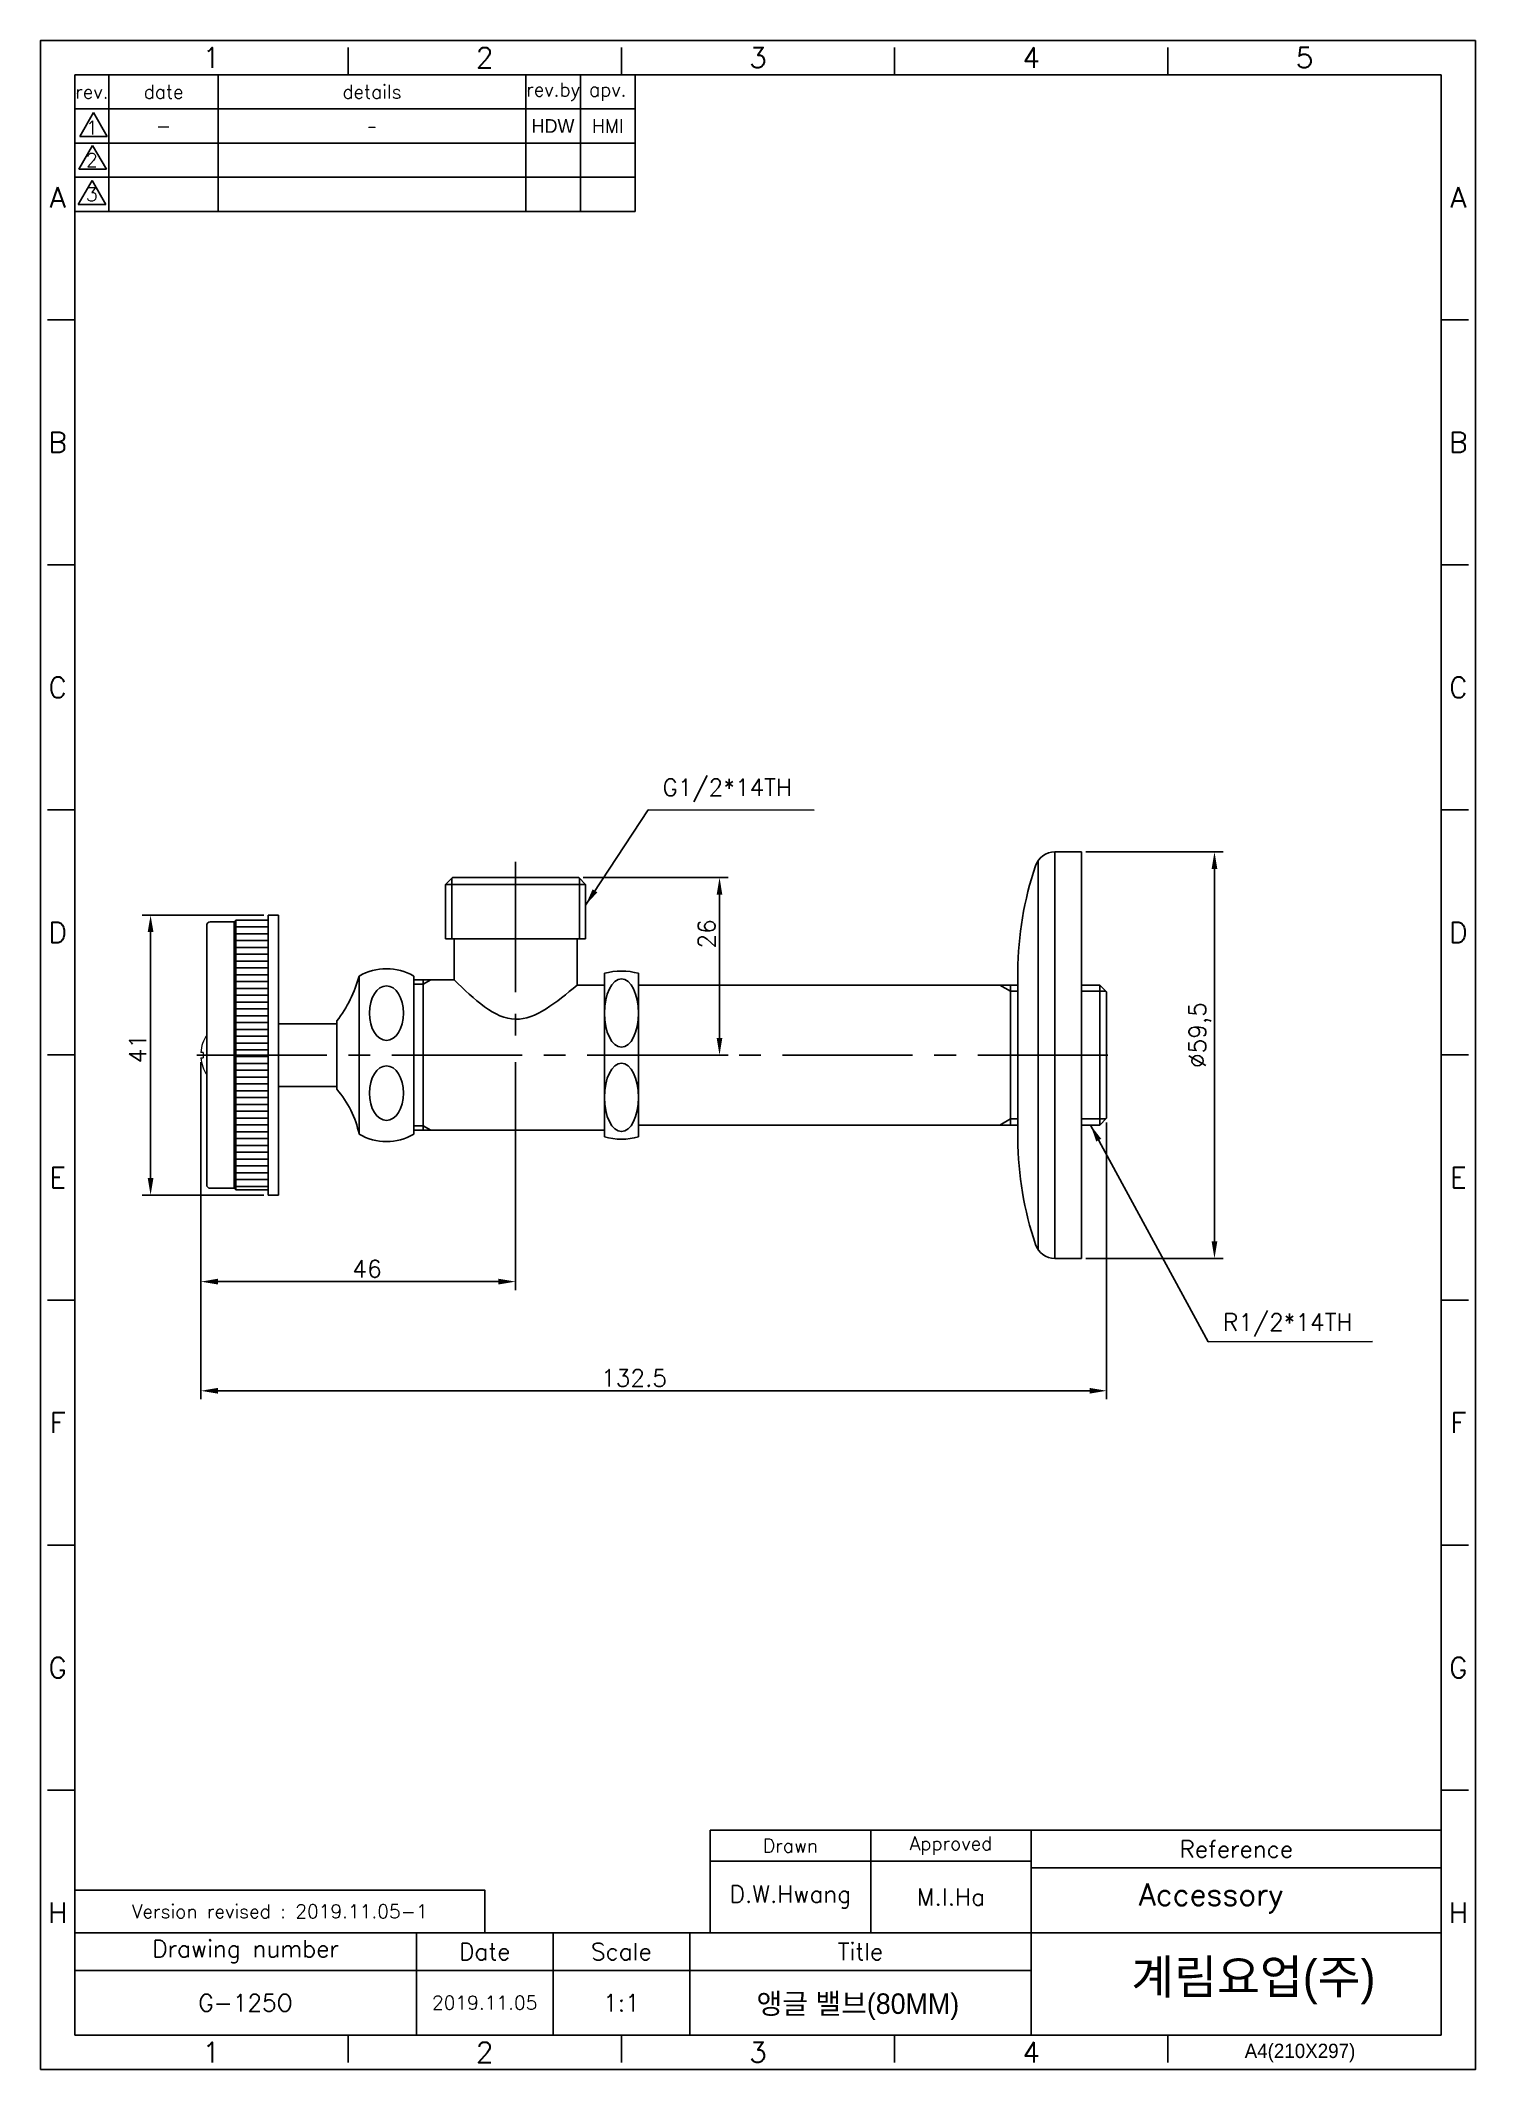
# Model space of a CAD drawing. Header units: inches. Extents: x 727 to 937, y 46 to 343.
import ezdxf

# ---------------------------------------------------------------- set-up
doc = ezdxf.new("R2010")
doc.units = ezdxf.units.IN
doc.header["$MEASUREMENT"] = 0
doc.linetypes.add('CENTER2', pattern=[28.575, 19.05, -3.175, 3.175, -3.175])
doc.linetypes.add('CENTERX2', pattern=[20.32, 12.7, -2.54, 2.54, -2.54])
doc.layers.get('Defpoints').update_dxf_attribs({"color": 3})
for name, color, linetype in [('5', 2, 'Continuous'), ('Cneter', 1, 'CENTER2'), ('DIM', 3, 'Continuous'), ('FORM', 7, 'Continuous'), ('TEXT', 2, 'Continuous'), ('윤곽선', 7, 'Continuous')]:
    doc.layers.add(name, color=color, linetype=linetype)
doc.styles.add('ROMANS', font='Gulim.ttf')
doc.styles.get("Standard").update_dxf_attribs({"font": 'romans.shx', "bigfont": 'whtgtxt.shx'})
doc.dimstyles.new('ISO-25', dxfattribs={"dimtxt": 2.5, "dimasz": 2.5, "dimexe": 1.25, "dimexo": 0.625, "dimtad": 1, "dimtxsty": 'Standard', "dimcen": 2.5, "dimadec": 0, "dimazin": 0, "dimtfac": 1, "dimtmove": 0, "dimatfit": 3, "dimfxl": 0, "dimarcsym": 0})

# ---------------------------------------------------------------- blocks, each defined once
blk = doc.blocks.new('*D55')
at = {"layer": 'Defpoints', "color": 0}
for p in [(760.11, 214.82), (742.89, 173.82), (760.11, 173.82)]:
    blk.add_point(p, dxfattribs=at)
at = {"layer": 'DIM', "color": 0, "lineweight": -2}
for p, q in [((759.48, 214.82), (741.64, 214.82)), ((742.89, 212.32), (742.89, 176.32)), ((759.48, 173.82), (741.64, 173.82))]:
    blk.add_line(p, q, dxfattribs=at)
at = {"layer": 'DIM', "color": 0}
for points in [[(742.47, 212.32), (743.31, 212.32), (742.89, 214.82)], [(742.47, 176.32), (743.31, 176.32), (742.89, 173.82)]]:
    blk.add_solid(points, dxfattribs=at)
at = {"layer": 'DIM', "color": 0, "insert": (741.01, 195.27), "char_height": 2.5, "attachment_point": 5, "rotation": 90}
blk.add_mtext('41', dxfattribs=at)
blk = doc.blocks.new('*D56')
at = {"layer": 'Defpoints', "color": 0}
for p in [(750.24, 193.94), (796.31, 193.94), (796.31, 161.16)]:
    blk.add_point(p, dxfattribs=at)
at = {"layer": 'DIM', "color": 0, "lineweight": -2}
for p, q in [((750.24, 193.31), (750.24, 159.91)), ((796.31, 193.31), (796.31, 159.91)), ((752.74, 161.16), (793.81, 161.16))]:
    blk.add_line(p, q, dxfattribs=at)
at = {"layer": 'DIM', "color": 0}
for points in [[(752.74, 161.58), (752.74, 160.74), (750.24, 161.16)], [(793.81, 161.58), (793.81, 160.74), (796.31, 161.16)]]:
    blk.add_solid(points, dxfattribs=at)
at = {"layer": 'DIM', "color": 0, "insert": (774.58, 163.03), "char_height": 2.5, "attachment_point": 5}
blk.add_mtext('46', dxfattribs=at)
blk = doc.blocks.new('*D57')
at = {"layer": 'Defpoints', "color": 0}
for p in [(750.24, 193.94), (882.81, 185.07), (882.81, 145.18)]:
    blk.add_point(p, dxfattribs=at)
at = {"layer": 'DIM', "color": 0, "lineweight": -2}
for p, q in [((750.24, 193.31), (750.24, 143.93)), ((882.81, 184.44), (882.81, 143.93)), ((752.74, 145.18), (880.31, 145.18))]:
    blk.add_line(p, q, dxfattribs=at)
at = {"layer": 'DIM', "color": 0}
for points in [[(752.74, 145.6), (752.74, 144.76), (750.24, 145.18)], [(880.31, 145.6), (880.31, 144.76), (882.81, 145.18)]]:
    blk.add_solid(points, dxfattribs=at)
at = {"layer": 'DIM', "color": 0, "insert": (813.65, 147.05), "char_height": 2.5, "attachment_point": 5}
blk.add_mtext('132.5', dxfattribs=at)
blk = doc.blocks.new('*D58')
at = {"layer": 'Defpoints', "color": 0}
for p in [(879.13, 224.07), (879.13, 164.57), (898.6, 164.57)]:
    blk.add_point(p, dxfattribs=at)
at = {"layer": 'DIM', "color": 0, "lineweight": -2}
for p, q in [((879.76, 224.07), (899.85, 224.07)), ((898.6, 221.57), (898.6, 167.07)), ((879.76, 164.57), (899.85, 164.57))]:
    blk.add_line(p, q, dxfattribs=at)
at = {"layer": 'DIM', "color": 0}
for points in [[(898.18, 221.57), (899.02, 221.57), (898.6, 224.07)], [(898.18, 167.07), (899.02, 167.07), (898.6, 164.57)]]:
    blk.add_solid(points, dxfattribs=at)
at = {"layer": 'DIM', "color": 0, "insert": (896.49, 197.25), "char_height": 2.5, "attachment_point": 5, "rotation": 90}
blk.add_mtext('%%C59,5', dxfattribs=at)
blk = doc.blocks.new('*D59')
at = {"layer": 'Defpoints', "color": 0}
for p in [(805.56, 220.32), (814.31, 194.32), (826.16, 194.32)]:
    blk.add_point(p, dxfattribs=at)
at = {"layer": 'DIM', "color": 0, "lineweight": -2}
for p, q in [((806.18, 220.32), (827.41, 220.32)), ((826.16, 217.82), (826.16, 196.82)), ((814.93, 194.32), (827.41, 194.32))]:
    blk.add_line(p, q, dxfattribs=at)
at = {"layer": 'DIM', "color": 0}
for points in [[(825.74, 217.82), (826.57, 217.82), (826.16, 220.32)], [(825.74, 196.82), (826.57, 196.82), (826.16, 194.32)]]:
    blk.add_solid(points, dxfattribs=at)
at = {"layer": 'DIM', "color": 0, "insert": (824.28, 212.06), "char_height": 2.5, "attachment_point": 5, "rotation": 90}
blk.add_mtext('26', dxfattribs=at)

msp = doc.modelspace()

# ---------------------------------------------------------------- hatches: boundary and pattern name
h = msp.add_hatch()
h.set_pattern_fill('_USER', color=256, pattern_type=0)
h.set_pattern_definition([(0, (135.0435, -6.9084), (0, 1), [])])
h.paths.add_polyline_path([(760.108, 214.055), (755.354, 214.055), (755.354, 174.581), (760.108, 174.581)])

# ---------------------------------------------------------------- linework, layer by layer
at = {"color": 7, "linetype": 'Continuous', "lineweight": 25}
for p, q in [((872.776, 222.778), (872.776, 204.568)), ((875.241, 224.068), (879.132, 224.068)), ((875.241, 204.568), (875.241, 224.068)), ((879.132, 224.068), (879.132, 223.668)), ((879.132, 223.668), (879.132, 164.968)), ((803.808, 220.318), (805.558, 220.318)), ((806.558, 219.318), (805.558, 220.318)), ((806.558, 219.318), (806.558, 211.318)), ((755.354, 214.055), (755.117, 213.818)), ((760.108, 214.055), (755.354, 214.055)), ((760.108, 214.055), (760.108, 214.818)), ((761.608, 214.818), (760.108, 214.818)), ((760.108, 173.818), (760.108, 214.055)), ((761.608, 214.818), (761.608, 212.818)), ((751.108, 213.318), (751.108, 198.718)), ((751.608, 213.818), (755.117, 213.818)), ((761.608, 211.962), (761.608, 212.818)), ((761.608, 200.818), (761.608, 211.962)), ((787.308, 211.318), (787.308, 205.318)), ((805.308, 204.568), (805.308, 211.318)), ((805.308, 211.318), (806.558, 211.318)), ((781.416, 205.897), (781.416, 183.318)), ((781.416, 205.318), (787.308, 205.318)), ((782.808, 205.318), (782.808, 183.953)), ((783.908, 205.318), (782.808, 204.683)), ((809.308, 206.295), (809.308, 204.568)), ((814.308, 206.295), (814.308, 204.568)), ((869.803, 206.587), (869.803, 184.068)), ((782.808, 204.683), (781.416, 204.683)), ((805.308, 204.568), (809.308, 204.568)), ((814.308, 204.568), (869.803, 204.568)), ((867.208, 204.568), (868.767, 203.668)), ((868.767, 203.668), (868.767, 204.568)), ((868.767, 203.668), (869.803, 203.668)), ((868.767, 184.968), (868.767, 203.668)), ((872.776, 204.568), (872.776, 165.859)), ((879.132, 204.568), (881.808, 204.568)), ((879.132, 203.668), (882.708, 203.668)), ((882.808, 203.568), (881.808, 204.568)), ((881.808, 204.568), (881.808, 184.068)), ((882.808, 203.568), (882.808, 202.068)), ((882.808, 202.068), (882.808, 185.068)), ((761.608, 200.818), (761.608, 198.568)), ((751.108, 198.718), (751.108, 191.428)), ((751.108, 191.428), (751.108, 189.918)), ((751.108, 189.918), (751.108, 175.318)), ((867.208, 184.068), (868.767, 184.968)), ((869.803, 184.968), (868.767, 184.968)), ((868.767, 184.968), (868.767, 184.068)), ((882.708, 184.968), (879.132, 184.968)), ((881.808, 184.068), (882.808, 185.068)), ((781.416, 183.953), (782.808, 183.953)), ((781.416, 183.318), (809.308, 183.318)), ((781.416, 182.74), (781.416, 183.318)), ((782.808, 183.318), (782.808, 183.953)), ((783.908, 183.318), (782.808, 183.953)), ((869.803, 184.068), (814.308, 184.068)), ((814.308, 184.068), (814.308, 182.342)), ((869.803, 184.068), (869.803, 182.05)), ((881.808, 184.068), (879.132, 184.068)), ((755.108, 174.818), (751.608, 174.818)), ((755.117, 174.818), (755.354, 174.581)), ((755.354, 174.581), (760.108, 174.581)), ((760.108, 173.818), (761.608, 173.818)), ((879.132, 164.568), (875.241, 164.568)), ((879.132, 164.968), (879.132, 164.568))]:
    msp.add_line(p, q, dxfattribs=at)
for p, q in [((786.058, 219.318), (787.058, 220.318)), ((786.958, 211.318), (786.958, 220.218)), ((787.058, 220.318), (788.808, 220.318)), ((788.808, 220.318), (803.808, 220.318)), ((805.658, 220.218), (805.658, 211.318)), ((786.058, 211.318), (786.058, 219.318)), ((755.354, 214.055), (755.354, 174.581)), ((755.117, 213.818), (755.117, 174.818)), ((805.308, 211.318), (786.058, 211.318)), ((773.416, 182.74), (773.416, 205.897)), ((809.308, 182.342), (809.308, 204.568)), ((814.308, 184.068), (814.308, 204.568)), ((875.241, 204.568), (875.241, 164.568)), ((770.166, 199.318), (770.166, 198.918)), ((761.608, 198.918), (770.166, 198.918)), ((761.608, 173.818), (761.608, 198.918)), ((770.166, 198.918), (770.166, 189.718)), ((761.608, 189.718), (770.166, 189.718)), ((770.166, 189.318), (770.166, 189.718))]:
    msp.add_line(p, q)
at = {"color": 7, "linetype": 'Continuous', "lineweight": 15}
for p, q in [((750.586, 194.699), (750.242, 194.699)), ((750.243, 193.938), (750.586, 193.938))]:
    msp.add_line(p, q, dxfattribs=at)
at = {"color": 7, "linetype": 'Continuous'}
msp.add_line((931.791, 90.836), (931.791, 122.314), dxfattribs=at)
at = {"color": 7, "linetype": 'Continuous', "lineweight": 25}
for centre, radius, start, end in [((875.241, 221.068), 3, 90, 161.45951), ((919.801, 206.124), 50, 161.45951, 179.46904), ((751.608, 213.318), 0.5, 90, 180), ((777.416, 198.968), 8, 60, 120), ((777.416, 189.668), 8, 240, 300), ((919.801, 182.513), 50, 180.53096, 198.54049), ((751.608, 175.318), 0.5, 180, 270), ((875.241, 167.568), 3, 198.54049, 270)]:
    msp.add_arc(centre, radius, start, end, dxfattribs=at)
for centre, radius, start, end in [((754.374, 211.212), 19.77, 323.01398, 344.40213), ((811.808, 196.804), 9.815, 75.24297, 104.75703), ((759.122, 179.77), 14.6, 11.73866, 40.84524), ((811.808, 191.833), 9.815, 255.24297, 284.75703)]:
    msp.add_arc(centre, radius, start, end)
at = {"color": 7, "linetype": 'Continuous', "lineweight": 15}
for centre, radius, start, end in [((755.485, 194.337), 5.256, 146.38572, 176.05436), ((755.485, 194.337), 5.256, 184.35739, 213.61428), ((755.485, 194.318), 4.914, 175.55933, 184.44067)]:
    msp.add_arc(centre, radius, start, end, dxfattribs=at)
for centre, major_axis, ratio in [((811.808, 200.468), (0, -5), 0.5), ((777.416, 200.463), (0, -4), 0.625)]:
    msp.add_ellipse(centre, major_axis=major_axis, ratio=ratio)
at = {"extrusion": (0, 0, -1)}
for centre, major_axis, ratio in [((811.808, 188.137), (0, 5), 0.5), ((777.416, 188.752), (0, 4), 0.625)]:
    msp.add_ellipse(centre, major_axis=major_axis, ratio=ratio, dxfattribs=at)
msp.add_spline([(787.308, 205.318), (796.308, 199.564), (805.308, 204.568)], degree=3)
at = {"layer": '5'}
for p in [(726.791, 342.836), (936.791, 45.836)]:
    msp.add_point(p, dxfattribs=at)
at = {"layer": 'Cneter'}
for p, q in [((796.308, 222.592), (796.308, 194.318)), ((749.647, 194.318), (884.597, 194.318))]:
    msp.add_line(p, q, dxfattribs=at)
at = {"layer": 'FORM'}
for p, q in [((771.791, 337.836), (771.791, 341.836)), ((811.791, 337.836), (811.791, 341.836)), ((851.791, 337.836), (851.791, 341.836)), ((891.791, 337.836), (891.791, 341.836)), ((931.791, 337.836), (731.791, 337.836)), ((731.791, 337.836), (731.791, 50.836)), ((731.791, 337.836), (731.791, 312.836)), ((736.791, 337.836), (736.791, 317.836)), ((752.791, 337.836), (752.791, 317.836)), ((797.791, 337.836), (797.791, 317.836)), ((805.791, 337.836), (805.791, 317.836)), ((813.791, 317.836), (813.791, 337.836)), ((931.791, 50.836), (931.791, 337.836)), ((813.791, 332.836), (731.791, 332.836)), ((813.791, 327.836), (731.791, 327.836)), ((813.791, 322.836), (731.791, 322.836)), ((813.791, 317.836), (731.791, 317.836)), ((731.791, 301.961), (727.791, 301.961)), ((931.791, 301.961), (935.791, 301.961)), ((731.791, 266.086), (727.791, 266.086)), ((931.791, 266.086), (935.791, 266.086)), ((731.791, 230.211), (727.791, 230.211)), ((931.791, 230.211), (935.791, 230.211)), ((731.791, 194.336), (727.791, 194.336)), ((931.791, 194.336), (935.791, 194.336)), ((731.791, 158.461), (727.791, 158.461)), ((931.791, 158.461), (935.791, 158.461)), ((731.791, 122.586), (727.791, 122.586)), ((931.791, 122.586), (935.791, 122.586)), ((931.791, 95.836), (931.791, 80.836)), ((731.791, 86.711), (727.791, 86.711)), ((931.791, 86.711), (935.791, 86.711)), ((824.791, 80.836), (931.791, 80.836)), ((824.791, 80.836), (824.791, 65.836)), ((848.291, 65.836), (848.291, 80.836)), ((871.791, 65.836), (871.791, 80.836)), ((931.791, 65.836), (931.791, 80.836)), ((871.791, 76.336), (824.791, 76.336)), ((871.791, 75.336), (931.791, 75.336)), ((731.791, 50.836), (731.791, 65.836)), ((731.797, 65.836), (931.791, 65.836)), ((781.791, 50.836), (781.791, 65.836)), ((781.791, 50.836), (781.791, 65.836)), ((801.791, 50.836), (801.791, 65.836)), ((821.791, 50.836), (821.791, 65.836)), ((871.791, 50.836), (871.791, 65.836)), ((731.797, 60.336), (871.791, 60.336)), ((731.791, 50.836), (931.791, 50.836)), ((771.791, 50.836), (771.791, 46.836)), ((811.791, 50.836), (811.791, 46.836)), ((851.791, 50.836), (851.791, 46.836)), ((891.791, 50.836), (891.791, 46.836))]:
    msp.add_line(p, q, dxfattribs=at)
for points in [[(726.791, 342.836), (936.791, 342.836), (936.791, 45.836), (726.791, 45.836)], [(731.797, 65.836), (791.797, 65.836), (791.797, 72.086), (731.797, 72.086)]]:
    msp.add_lwpolyline(points, close=True, dxfattribs=at)
for p in [(771.791, 337.836), (811.791, 337.836), (851.791, 337.836), (891.791, 337.836), (731.791, 301.961), (731.791, 266.086), (731.791, 230.211), (731.791, 194.336), (731.791, 158.461), (731.791, 122.586), (731.791, 86.711)]:
    msp.add_point(p, dxfattribs=at)
at = {"layer": 'TEXT'}
for p, q in [((732.512, 328.797), (734.53, 332.308)), ((736.549, 328.797), (734.53, 332.308)), ((732.38, 323.988), (734.399, 327.499)), ((732.512, 328.797), (736.549, 328.797)), ((736.418, 323.988), (734.399, 327.499)), ((732.38, 323.988), (736.418, 323.988)), ((732.301, 318.844), (734.32, 322.355)), ((736.338, 318.844), (734.32, 322.355)), ((732.301, 318.844), (736.338, 318.844))]:
    msp.add_line(p, q, dxfattribs=at)
msp.add_point((848.291, 76.336), dxfattribs=at)
at = {"layer": '윤곽선'}
msp.add_line((806.558, 219.318), (786.058, 219.318), dxfattribs=at)

# ---------------------------------------------------------------- texts
at = {"layer": '5', "style": 'ROMANS'}
msp.add_text(' A4(210X297)', height=2.1, dxfattribs=at).set_placement((902.257, 47.5))
at = {"layer": 'DIM', "char_height": 2.5, "attachment_point": 5}
for s, width, insert in [('\\A1;G1/2*14TH', 8.16093, (827.294, 233.085)), ('\\A1;R1/2*14TH', 49.00367, (909.329, 154.807))]:
    msp.add_mtext_dynamic_manual_height_columns(s, width=width, gutter_width=23.302, heights=[0], dxfattribs=dict(at, insert=insert))
at = {"layer": 'FORM', "char_height": 3, "attachment_point": 5}
for s, width, insert in [('1', 40, (751.791, 340.336)), ('2', 40, (791.791, 340.336)), ('3', 40, (831.791, 340.336)), ('4', 40, (871.791, 340.336)), ('5', 40, (911.791, 340.336)), ('A', 5, (729.291, 319.898)), ('A', 5, (934.291, 319.898)), ('B', 5, (729.291, 284.023)), ('B', 5, (934.291, 284.023)), ('C', 5, (729.291, 248.148)), ('C', 5, (934.291, 248.148)), ('D', 5, (729.291, 212.273)), ('D', 5, (934.291, 212.273)), ('E', 5, (729.291, 176.398)), ('E', 5, (934.291, 176.398)), ('F', 5, (729.291, 140.523)), ('F', 5, (934.291, 140.523)), ('G', 5, (729.291, 104.648)), ('G', 5, (934.291, 104.648)), ('H', 5, (729.291, 68.773)), ('H', 5, (934.291, 68.773)), ('1', 40, (751.791, 48.336)), ('2', 40, (791.791, 48.336)), ('3', 40, (831.791, 48.336)), ('4', 40, (871.791, 48.336))]:
    msp.add_mtext_dynamic_manual_height_columns(s, width=width, gutter_width=12.5, heights=[0], dxfattribs=dict(at, insert=insert))
at = {"layer": 'TEXT', "attachment_point": 5}
for s, width, insert, char_height in [('rev.', 5, (734.291, 335.336), 2), ('date', 16, (744.791, 335.336), 2), ('details', 45, (775.291, 335.336), 2), ('rev.by', 8, (801.791, 335.336), 2), ('apv.', 8, (809.791, 335.336), 2), ('1', 5, (734.291, 330.088), 2), ('-', 16, (744.791, 330.336), 2), ('{\\fISOCPEUR|b0|i0|c0|p34;-}', 45, (775.291, 330.336), 2), ('{\\fGulim|b0|i0|c129|p50;HDW}', 8, (801.791, 330.336), 2), ('HMI', 8, (809.791, 330.336), 2), ('2', 5, (734.291, 325.336), 2), ('3', 5, (734.291, 320.336), 2), ('Drawn', 23.5, (836.541, 78.586), 2), ('Approved', 23.5, (860.041, 78.586), 2), ('Reference', 60, (901.791, 78.086), 2.5), ('D.W.Hwang', 23.5, (836.541, 71.086), 2.5), ('M.I.Ha', 23.5, (860.041, 71.086), 2.5), ('Accessory', 60, (898.113, 70.906), 3.2), ('Version revised : 2019.11.05-1', 73.51788, (761.797, 68.961), 2), ('Drawing number', 50, (756.791, 63.086), 2.5), ('Date', 20, (791.791, 63.086), 2.5), ('Scale', 20, (811.791, 63.086), 2.5), ('Title', 50, (846.791, 63.086), 2.5), ('2019.11.05', 20, (791.791, 55.586), 2), ('1:1', 20, (811.791, 55.586), 2.5)]:
    msp.add_mtext_dynamic_manual_height_columns(s, width=width, gutter_width=12.5, heights=[0], dxfattribs=dict(at, insert=insert, char_height=char_height))
at = {"layer": 'TEXT', "linetype": 'CENTERX2', "attachment_point": 5}
for s, width, insert, char_height in [('{\\fHYGothic-Medium|b0|i0|c129|p18;계림요업(주)}', 60, (904.296, 58.638), 5), ('G-125O', 49.99386, (756.794, 55.586), 2.5), ('{\\fHYGothic-Medium|b0|i0|c129|p18;앵글 밸브(80MM)}', 60, (846.405, 55.011), 3)]:
    msp.add_mtext_dynamic_manual_height_columns(s, width=width, gutter_width=12.5, heights=[0], dxfattribs=dict(at, insert=insert, char_height=char_height))

# ---------------------------------------------------------------- dimensions: what is measured, and where the dimension line sits
at = {"layer": 'DIM'}
dim = msp.add_linear_dim(base=(898.6, 164.568), p1=(879.132, 224.068), p2=(879.132, 164.568), angle=90, text='%%C<>', dimstyle='ISO-25', dxfattribs=at)
dim.commit()
dim.dimension.update_dxf_attribs({"geometry": '*D58', "text_midpoint": (898.6, 197.253), "dimtype": 160})
for base, p1, p2, picture, middle in [((826.157, 194.318), (805.558, 220.318), (814.308, 194.318), '*D59', (826.157, 212.055)), ((742.89, 173.818), (760.108, 214.818), (760.108, 173.818), '*D55', (742.89, 195.274))]:
    dim = msp.add_linear_dim(base=base, p1=p1, p2=p2, angle=90, dimstyle='ISO-25', dxfattribs=at)
    dim.commit()
    dim.dimension.update_dxf_attribs({"geometry": picture, "text_midpoint": middle, "dimtype": 160})
for base, p1, p2, text, picture, middle in [((882.808, 145.18), (750.243, 193.938), (882.808, 185.068), '132.5', '*D57', (813.648, 145.18)), ((796.308, 161.159), (750.245, 193.938), (796.308, 193.938), '46', '*D56', (774.577, 161.159))]:
    dim = msp.add_linear_dim(base=base, p1=p1, p2=p2, text=text, dimstyle='ISO-25', dxfattribs=at)
    dim.commit()
    dim.dimension.update_dxf_attribs({"geometry": picture, "text_midpoint": middle, "dimtype": 160})

# ---------------------------------------------------------------- leaders
for points in [[(806.558, 216.28), (815.73, 230.237), (839.997, 230.184)], [(880.47, 184.068), (897.666, 152.366), (921.717, 152.386)]]:
    msp.add_leader(points, dimstyle='ISO-25', dxfattribs=at)

doc.saveas('drawing.dxf')
